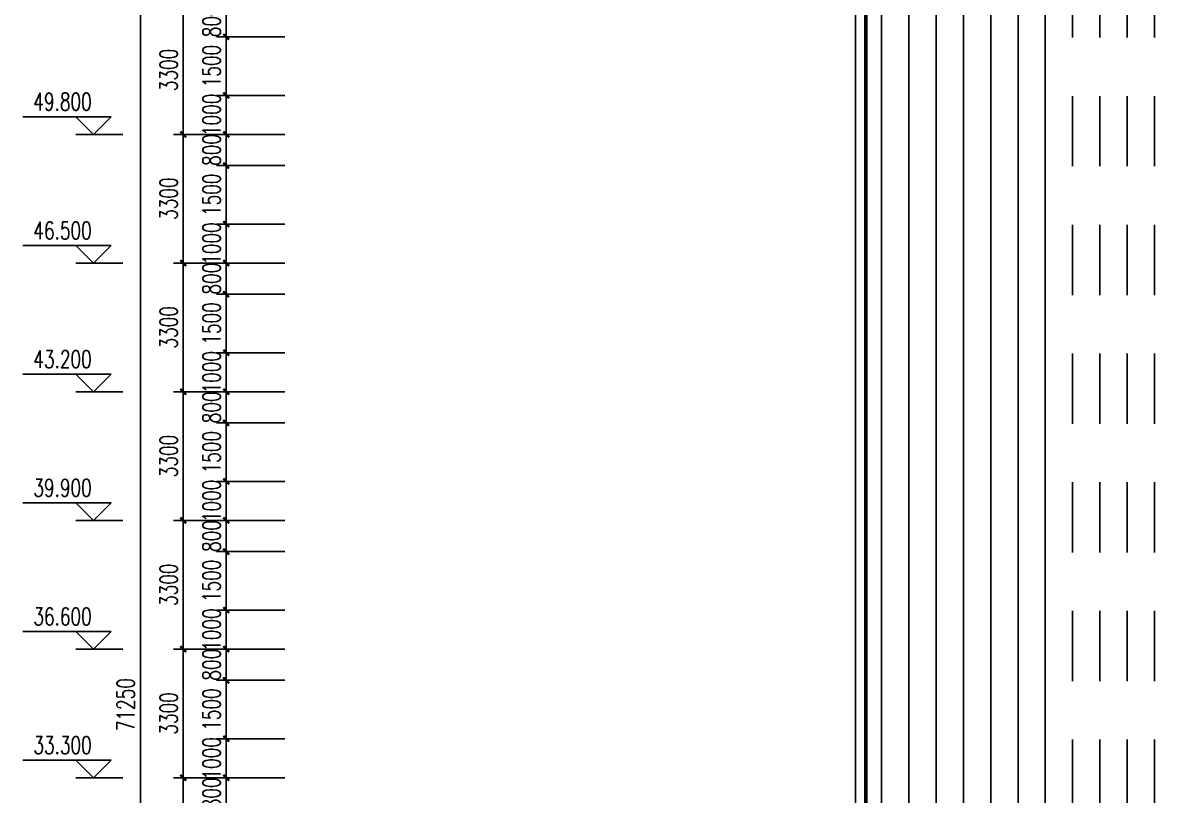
# Model space of a CAD drawing. Extents: x -71925 to 16924, y -5583 to 73800.
# Drawn here: x -71011 to -41627, y 32857 to 52657 of the extents above; entities that cross this region are included whole.
import ezdxf

# ---------------------------------------------------------------- set-up
doc = ezdxf.new("R2010")
doc.units = 0
doc.header["$LTSCALE"] = 1000
doc.header["$MEASUREMENT"] = 0
for name, color, linetype in [('3T_GLASS', 5, 'Continuous'), ('DIM_ELEV', 3, 'Continuous'), ('E_CURTWALL', 71, 'Continuous'), ('E_LINE', 7, 'Continuous'), ('PUB_DIM', 3, 'Continuous'), ('PUB_TEXT', 7, 'Continuous')]:
    doc.layers.add(name, color=color, linetype=linetype)
doc.layers.add('outline', color=10, linetype='Continuous', lineweight=50)
doc.styles.add('_TCH_DIM', font='SIMPLEX', dxfattribs={"bigfont": 'GBCBIG'})
doc.styles.add('_TCH_DIM_T3', font='SIMPLEX', dxfattribs={"width": 0.705882, "bigfont": 'GBCBIG'})
doc.dimstyles.new('_TCH_ARCH&&100', dxfattribs={"dimtxt": 297.5, "dimasz": 100, "dimexe": 250, "dimexo": 300, "dimgap": 126.25, "dimtad": 1, "dimdec": 0, "dimzin": 0, "dimdsep": 46, "dimtxsty": '_TCH_DIM_T3', "dimblk": 'ARCHTICK', "dimcen": 0.09, "dimclrt": 7, "dimazin": 2, "dimtfac": 1, "dimtdec": 0, "dimtix": 1, "dimtmove": 2, "dimatfit": 3, "dimfxl": 1, "dimtolj": 1, "dimtzin": 0, "dimarcsym": 0})

# ---------------------------------------------------------------- blocks, each defined once
blk = doc.blocks.new('_ArchTick')
at = {"color": 0, "linetype": 'ByBlock', "const_width": 0.4}
blk.add_lwpolyline([(-0.5, -0.5), (0.5, 0.5)], dxfattribs=at)
blk = doc.blocks.new('*D52')
at = {"layer": 'Defpoints', "color": 0, "transparency": 16777216}
for p in [(-65800, 33300), (-64000, 33300), (-64000, 32500)]:
    blk.add_point(p, dxfattribs=at)
at = {"layer": 'PUB_DIM', "color": 0, "lineweight": -2, "transparency": 16777216}
for p, q in [((-64300, 33300), (-66050, 33300)), ((-65800, 33300), (-65800, 33450)), ((-65800, 32500), (-65800, 33300)), ((-64300, 32500), (-66050, 32500)), ((-65800, 32500), (-65800, 32350))]:
    blk.add_line(p, q, dxfattribs=at)
at = {"layer": 'PUB_DIM', "color": 0, "lineweight": -2, "transparency": 16777216, "xscale": 150, "yscale": 150, "zscale": 150}
for p, rotation in [((-65800, 33300), 270), ((-65800, 32500), 90)]:
    blk.add_blockref('_ArchTick', p, dxfattribs=dict(at, rotation=rotation))
at = {"layer": 'PUB_DIM', "color": 7, "transparency": 16777216, "insert": (-66175, 32900), "char_height": 450, "attachment_point": 5, "rotation": 90, "style": '_TCH_DIM_T3'}
blk.add_mtext('\\A1;800', dxfattribs=at)
blk = doc.blocks.new('*D53')
at = {"layer": 'Defpoints', "color": 0, "transparency": 16777216}
for p in [(-65800, 34300), (-64000, 34300), (-64000, 33300)]:
    blk.add_point(p, dxfattribs=at)
at = {"layer": 'PUB_DIM', "color": 0, "lineweight": -2, "transparency": 16777216}
for p, q in [((-65800, 34300), (-65800, 34450)), ((-64300, 34300), (-66050, 34300)), ((-65800, 33300), (-65800, 34300)), ((-64300, 33300), (-66050, 33300)), ((-65800, 33300), (-65800, 33150))]:
    blk.add_line(p, q, dxfattribs=at)
at = {"layer": 'PUB_DIM', "color": 0, "lineweight": -2, "transparency": 16777216, "xscale": 150, "yscale": 150, "zscale": 150}
for p, rotation in [((-65800, 34300), 270), ((-65800, 33300), 90)]:
    blk.add_blockref('_ArchTick', p, dxfattribs=dict(at, rotation=rotation))
at = {"layer": 'PUB_DIM', "color": 7, "transparency": 16777216, "insert": (-66175, 33800), "char_height": 450, "attachment_point": 5, "rotation": 90, "style": '_TCH_DIM_T3'}
blk.add_mtext('\\A1;1000', dxfattribs=at)
blk = doc.blocks.new('*D54')
at = {"layer": 'Defpoints', "color": 0, "transparency": 16777216}
for p in [(-65800, 35800), (-64000, 35800), (-64000, 34300)]:
    blk.add_point(p, dxfattribs=at)
at = {"layer": 'PUB_DIM', "color": 0, "lineweight": -2, "transparency": 16777216}
for p, q in [((-64300, 35800), (-66050, 35800)), ((-65800, 34300), (-65800, 35800)), ((-64300, 34300), (-66050, 34300))]:
    blk.add_line(p, q, dxfattribs=at)
at = {"layer": 'PUB_DIM', "color": 0, "lineweight": -2, "transparency": 16777216, "xscale": 150, "yscale": 150, "zscale": 150}
for p, rotation in [((-65800, 35800), 90), ((-65800, 34300), 270)]:
    blk.add_blockref('_ArchTick', p, dxfattribs=dict(at, rotation=rotation))
at = {"layer": 'PUB_DIM', "color": 7, "transparency": 16777216, "insert": (-66175, 35050), "char_height": 450, "attachment_point": 5, "rotation": 90, "style": '_TCH_DIM_T3'}
blk.add_mtext('\\A1;1500', dxfattribs=at)
blk = doc.blocks.new('*D55')
at = {"layer": 'Defpoints', "color": 0, "transparency": 16777216}
for p in [(-65800, 36600), (-64000, 36600), (-64000, 35800)]:
    blk.add_point(p, dxfattribs=at)
at = {"layer": 'PUB_DIM', "color": 0, "lineweight": -2, "transparency": 16777216}
for p, q in [((-65800, 36600), (-65800, 36750)), ((-64300, 36600), (-66050, 36600)), ((-65800, 35800), (-65800, 36600)), ((-64300, 35800), (-66050, 35800)), ((-65800, 35800), (-65800, 35650))]:
    blk.add_line(p, q, dxfattribs=at)
at = {"layer": 'PUB_DIM', "color": 0, "lineweight": -2, "transparency": 16777216, "xscale": 150, "yscale": 150, "zscale": 150}
for p, rotation in [((-65800, 36600), 270), ((-65800, 35800), 90)]:
    blk.add_blockref('_ArchTick', p, dxfattribs=dict(at, rotation=rotation))
at = {"layer": 'PUB_DIM', "color": 7, "transparency": 16777216, "insert": (-66175, 36200), "char_height": 450, "attachment_point": 5, "rotation": 90, "style": '_TCH_DIM_T3'}
blk.add_mtext('\\A1;800', dxfattribs=at)
blk = doc.blocks.new('*D56')
at = {"layer": 'Defpoints', "color": 0, "transparency": 16777216}
for p in [(-65800, 37600), (-64000, 37600), (-64000, 36600)]:
    blk.add_point(p, dxfattribs=at)
at = {"layer": 'PUB_DIM', "color": 0, "lineweight": -2, "transparency": 16777216}
for p, q in [((-65800, 37600), (-65800, 37750)), ((-64300, 37600), (-66050, 37600)), ((-65800, 36600), (-65800, 37600)), ((-64300, 36600), (-66050, 36600)), ((-65800, 36600), (-65800, 36450))]:
    blk.add_line(p, q, dxfattribs=at)
at = {"layer": 'PUB_DIM', "color": 0, "lineweight": -2, "transparency": 16777216, "xscale": 150, "yscale": 150, "zscale": 150}
for p, rotation in [((-65800, 37600), 270), ((-65800, 36600), 90)]:
    blk.add_blockref('_ArchTick', p, dxfattribs=dict(at, rotation=rotation))
at = {"layer": 'PUB_DIM', "color": 7, "transparency": 16777216, "insert": (-66175, 37100), "char_height": 450, "attachment_point": 5, "rotation": 90, "style": '_TCH_DIM_T3'}
blk.add_mtext('\\A1;1000', dxfattribs=at)
blk = doc.blocks.new('*D57')
at = {"layer": 'Defpoints', "color": 0, "transparency": 16777216}
for p in [(-65800, 39100), (-64000, 39100), (-64000, 37600)]:
    blk.add_point(p, dxfattribs=at)
at = {"layer": 'PUB_DIM', "color": 0, "lineweight": -2, "transparency": 16777216}
for p, q in [((-64300, 39100), (-66050, 39100)), ((-65800, 37600), (-65800, 39100)), ((-64300, 37600), (-66050, 37600))]:
    blk.add_line(p, q, dxfattribs=at)
at = {"layer": 'PUB_DIM', "color": 0, "lineweight": -2, "transparency": 16777216, "xscale": 150, "yscale": 150, "zscale": 150}
for p, rotation in [((-65800, 39100), 90), ((-65800, 37600), 270)]:
    blk.add_blockref('_ArchTick', p, dxfattribs=dict(at, rotation=rotation))
at = {"layer": 'PUB_DIM', "color": 7, "transparency": 16777216, "insert": (-66175, 38350), "char_height": 450, "attachment_point": 5, "rotation": 90, "style": '_TCH_DIM_T3'}
blk.add_mtext('\\A1;1500', dxfattribs=at)
blk = doc.blocks.new('*D58')
at = {"layer": 'Defpoints', "color": 0, "transparency": 16777216}
for p in [(-65800, 39900), (-64000, 39900), (-64000, 39100)]:
    blk.add_point(p, dxfattribs=at)
at = {"layer": 'PUB_DIM', "color": 0, "lineweight": -2, "transparency": 16777216}
for p, q in [((-65800, 39900), (-65800, 40050)), ((-64300, 39900), (-66050, 39900)), ((-65800, 39100), (-65800, 39900)), ((-64300, 39100), (-66050, 39100)), ((-65800, 39100), (-65800, 38950))]:
    blk.add_line(p, q, dxfattribs=at)
at = {"layer": 'PUB_DIM', "color": 0, "lineweight": -2, "transparency": 16777216, "xscale": 150, "yscale": 150, "zscale": 150}
for p, rotation in [((-65800, 39900), 270), ((-65800, 39100), 90)]:
    blk.add_blockref('_ArchTick', p, dxfattribs=dict(at, rotation=rotation))
at = {"layer": 'PUB_DIM', "color": 7, "transparency": 16777216, "insert": (-66175, 39500), "char_height": 450, "attachment_point": 5, "rotation": 90, "style": '_TCH_DIM_T3'}
blk.add_mtext('\\A1;800', dxfattribs=at)
blk = doc.blocks.new('*D59')
at = {"layer": 'Defpoints', "color": 0, "transparency": 16777216}
for p in [(-65800, 40900), (-64000, 40900), (-64000, 39900)]:
    blk.add_point(p, dxfattribs=at)
at = {"layer": 'PUB_DIM', "color": 0, "lineweight": -2, "transparency": 16777216}
for p, q in [((-64300, 40900), (-66050, 40900)), ((-65800, 40900), (-65800, 41050)), ((-65800, 39900), (-65800, 40900)), ((-64300, 39900), (-66050, 39900)), ((-65800, 39900), (-65800, 39750))]:
    blk.add_line(p, q, dxfattribs=at)
at = {"layer": 'PUB_DIM', "color": 0, "lineweight": -2, "transparency": 16777216, "xscale": 150, "yscale": 150, "zscale": 150}
for p, rotation in [((-65800, 40900), 270), ((-65800, 39900), 90)]:
    blk.add_blockref('_ArchTick', p, dxfattribs=dict(at, rotation=rotation))
at = {"layer": 'PUB_DIM', "color": 7, "transparency": 16777216, "insert": (-66175, 40400), "char_height": 450, "attachment_point": 5, "rotation": 90, "style": '_TCH_DIM_T3'}
blk.add_mtext('\\A1;1000', dxfattribs=at)
blk = doc.blocks.new('*D60')
at = {"layer": 'Defpoints', "color": 0, "transparency": 16777216}
for p in [(-65800, 42400), (-64000, 42400), (-64000, 40900)]:
    blk.add_point(p, dxfattribs=at)
at = {"layer": 'PUB_DIM', "color": 0, "lineweight": -2, "transparency": 16777216}
for p, q in [((-64300, 42400), (-66050, 42400)), ((-65800, 40900), (-65800, 42400)), ((-64300, 40900), (-66050, 40900))]:
    blk.add_line(p, q, dxfattribs=at)
at = {"layer": 'PUB_DIM', "color": 0, "lineweight": -2, "transparency": 16777216, "xscale": 150, "yscale": 150, "zscale": 150}
for p, rotation in [((-65800, 42400), 90), ((-65800, 40900), 270)]:
    blk.add_blockref('_ArchTick', p, dxfattribs=dict(at, rotation=rotation))
at = {"layer": 'PUB_DIM', "color": 7, "transparency": 16777216, "insert": (-66175, 41650), "char_height": 450, "attachment_point": 5, "rotation": 90, "style": '_TCH_DIM_T3'}
blk.add_mtext('\\A1;1500', dxfattribs=at)
blk = doc.blocks.new('*D61')
at = {"layer": 'Defpoints', "color": 0, "transparency": 16777216}
for p in [(-65800, 43200), (-64000, 43200), (-64000, 42400)]:
    blk.add_point(p, dxfattribs=at)
at = {"layer": 'PUB_DIM', "color": 0, "lineweight": -2, "transparency": 16777216}
for p, q in [((-64300, 43200), (-66050, 43200)), ((-65800, 43200), (-65800, 43350)), ((-65800, 42400), (-65800, 43200)), ((-64300, 42400), (-66050, 42400)), ((-65800, 42400), (-65800, 42250))]:
    blk.add_line(p, q, dxfattribs=at)
at = {"layer": 'PUB_DIM', "color": 0, "lineweight": -2, "transparency": 16777216, "xscale": 150, "yscale": 150, "zscale": 150}
for p, rotation in [((-65800, 43200), 270), ((-65800, 42400), 90)]:
    blk.add_blockref('_ArchTick', p, dxfattribs=dict(at, rotation=rotation))
at = {"layer": 'PUB_DIM', "color": 7, "transparency": 16777216, "insert": (-66175, 42800), "char_height": 450, "attachment_point": 5, "rotation": 90, "style": '_TCH_DIM_T3'}
blk.add_mtext('\\A1;800', dxfattribs=at)
blk = doc.blocks.new('*D62')
at = {"layer": 'Defpoints', "color": 0, "transparency": 16777216}
for p in [(-65800, 44200), (-64000, 44200), (-64000, 43200)]:
    blk.add_point(p, dxfattribs=at)
at = {"layer": 'PUB_DIM', "color": 0, "lineweight": -2, "transparency": 16777216}
for p, q in [((-64300, 44200), (-66050, 44200)), ((-65800, 44200), (-65800, 44350)), ((-65800, 43200), (-65800, 44200)), ((-64300, 43200), (-66050, 43200)), ((-65800, 43200), (-65800, 43050))]:
    blk.add_line(p, q, dxfattribs=at)
at = {"layer": 'PUB_DIM', "color": 0, "lineweight": -2, "transparency": 16777216, "xscale": 150, "yscale": 150, "zscale": 150}
for p, rotation in [((-65800, 44200), 270), ((-65800, 43200), 90)]:
    blk.add_blockref('_ArchTick', p, dxfattribs=dict(at, rotation=rotation))
at = {"layer": 'PUB_DIM', "color": 7, "transparency": 16777216, "insert": (-66175, 43700), "char_height": 450, "attachment_point": 5, "rotation": 90, "style": '_TCH_DIM_T3'}
blk.add_mtext('\\A1;1000', dxfattribs=at)
blk = doc.blocks.new('*D63')
at = {"layer": 'Defpoints', "color": 0, "transparency": 16777216}
for p in [(-65800, 45700), (-64000, 45700), (-64000, 44200)]:
    blk.add_point(p, dxfattribs=at)
at = {"layer": 'PUB_DIM', "color": 0, "lineweight": -2, "transparency": 16777216}
for p, q in [((-64300, 45700), (-66050, 45700)), ((-65800, 44200), (-65800, 45700)), ((-64300, 44200), (-66050, 44200))]:
    blk.add_line(p, q, dxfattribs=at)
at = {"layer": 'PUB_DIM', "color": 0, "lineweight": -2, "transparency": 16777216, "xscale": 150, "yscale": 150, "zscale": 150}
for p, rotation in [((-65800, 45700), 90), ((-65800, 44200), 270)]:
    blk.add_blockref('_ArchTick', p, dxfattribs=dict(at, rotation=rotation))
at = {"layer": 'PUB_DIM', "color": 7, "transparency": 16777216, "insert": (-66175, 44950), "char_height": 450, "attachment_point": 5, "rotation": 90, "style": '_TCH_DIM_T3'}
blk.add_mtext('\\A1;1500', dxfattribs=at)
blk = doc.blocks.new('*D64')
at = {"layer": 'Defpoints', "color": 0, "transparency": 16777216}
for p in [(-65800, 46500), (-64000, 46500), (-64000, 45700)]:
    blk.add_point(p, dxfattribs=at)
at = {"layer": 'PUB_DIM', "color": 0, "lineweight": -2, "transparency": 16777216}
for p, q in [((-64300, 46500), (-66050, 46500)), ((-65800, 46500), (-65800, 46650)), ((-65800, 45700), (-65800, 46500)), ((-64300, 45700), (-66050, 45700)), ((-65800, 45700), (-65800, 45550))]:
    blk.add_line(p, q, dxfattribs=at)
at = {"layer": 'PUB_DIM', "color": 0, "lineweight": -2, "transparency": 16777216, "xscale": 150, "yscale": 150, "zscale": 150}
for p, rotation in [((-65800, 46500), 270), ((-65800, 45700), 90)]:
    blk.add_blockref('_ArchTick', p, dxfattribs=dict(at, rotation=rotation))
at = {"layer": 'PUB_DIM', "color": 7, "transparency": 16777216, "insert": (-66175, 46100), "char_height": 450, "attachment_point": 5, "rotation": 90, "style": '_TCH_DIM_T3'}
blk.add_mtext('\\A1;800', dxfattribs=at)
blk = doc.blocks.new('*D65')
at = {"layer": 'Defpoints', "color": 0, "transparency": 16777216}
for p in [(-65800, 47500), (-64000, 47500), (-64000, 46500)]:
    blk.add_point(p, dxfattribs=at)
at = {"layer": 'PUB_DIM', "color": 0, "lineweight": -2, "transparency": 16777216}
for p, q in [((-65800, 47500), (-65800, 47650)), ((-64300, 47500), (-66050, 47500)), ((-65800, 46500), (-65800, 47500)), ((-64300, 46500), (-66050, 46500)), ((-65800, 46500), (-65800, 46350))]:
    blk.add_line(p, q, dxfattribs=at)
at = {"layer": 'PUB_DIM', "color": 0, "lineweight": -2, "transparency": 16777216, "xscale": 150, "yscale": 150, "zscale": 150}
for p, rotation in [((-65800, 47500), 270), ((-65800, 46500), 90)]:
    blk.add_blockref('_ArchTick', p, dxfattribs=dict(at, rotation=rotation))
at = {"layer": 'PUB_DIM', "color": 7, "transparency": 16777216, "insert": (-66175, 47000), "char_height": 450, "attachment_point": 5, "rotation": 90, "style": '_TCH_DIM_T3'}
blk.add_mtext('\\A1;1000', dxfattribs=at)
blk = doc.blocks.new('*D66')
at = {"layer": 'Defpoints', "color": 0, "transparency": 16777216}
for p in [(-65800, 49000), (-64000, 49000), (-64000, 47500)]:
    blk.add_point(p, dxfattribs=at)
at = {"layer": 'PUB_DIM', "color": 0, "lineweight": -2, "transparency": 16777216}
for p, q in [((-64300, 49000), (-66050, 49000)), ((-65800, 47500), (-65800, 49000)), ((-64300, 47500), (-66050, 47500))]:
    blk.add_line(p, q, dxfattribs=at)
at = {"layer": 'PUB_DIM', "color": 0, "lineweight": -2, "transparency": 16777216, "xscale": 150, "yscale": 150, "zscale": 150}
for p, rotation in [((-65800, 49000), 90), ((-65800, 47500), 270)]:
    blk.add_blockref('_ArchTick', p, dxfattribs=dict(at, rotation=rotation))
at = {"layer": 'PUB_DIM', "color": 7, "transparency": 16777216, "insert": (-66175, 48250), "char_height": 450, "attachment_point": 5, "rotation": 90, "style": '_TCH_DIM_T3'}
blk.add_mtext('\\A1;1500', dxfattribs=at)
blk = doc.blocks.new('*D67')
at = {"layer": 'Defpoints', "color": 0, "transparency": 16777216}
for p in [(-65800, 49800), (-64000, 49800), (-64000, 49000)]:
    blk.add_point(p, dxfattribs=at)
at = {"layer": 'PUB_DIM', "color": 0, "lineweight": -2, "transparency": 16777216}
for p, q in [((-64300, 49800), (-66050, 49800)), ((-65800, 49800), (-65800, 49950)), ((-65800, 49000), (-65800, 49800)), ((-64300, 49000), (-66050, 49000)), ((-65800, 49000), (-65800, 48850))]:
    blk.add_line(p, q, dxfattribs=at)
at = {"layer": 'PUB_DIM', "color": 0, "lineweight": -2, "transparency": 16777216, "xscale": 150, "yscale": 150, "zscale": 150}
for p, rotation in [((-65800, 49800), 270), ((-65800, 49000), 90)]:
    blk.add_blockref('_ArchTick', p, dxfattribs=dict(at, rotation=rotation))
at = {"layer": 'PUB_DIM', "color": 7, "transparency": 16777216, "insert": (-66175, 49400), "char_height": 450, "attachment_point": 5, "rotation": 90, "style": '_TCH_DIM_T3'}
blk.add_mtext('\\A1;800', dxfattribs=at)
blk = doc.blocks.new('*D68')
at = {"layer": 'Defpoints', "color": 0, "transparency": 16777216}
for p in [(-65800, 50800), (-64000, 50800), (-64000, 49800)]:
    blk.add_point(p, dxfattribs=at)
at = {"layer": 'PUB_DIM', "color": 0, "lineweight": -2, "transparency": 16777216}
for p, q in [((-65800, 50800), (-65800, 50950)), ((-64300, 50800), (-66050, 50800)), ((-65800, 49800), (-65800, 50800)), ((-64300, 49800), (-66050, 49800)), ((-65800, 49800), (-65800, 49650))]:
    blk.add_line(p, q, dxfattribs=at)
at = {"layer": 'PUB_DIM', "color": 0, "lineweight": -2, "transparency": 16777216, "xscale": 150, "yscale": 150, "zscale": 150}
for p, rotation in [((-65800, 50800), 270), ((-65800, 49800), 90)]:
    blk.add_blockref('_ArchTick', p, dxfattribs=dict(at, rotation=rotation))
at = {"layer": 'PUB_DIM', "color": 7, "transparency": 16777216, "insert": (-66175, 50300), "char_height": 450, "attachment_point": 5, "rotation": 90, "style": '_TCH_DIM_T3'}
blk.add_mtext('\\A1;1000', dxfattribs=at)
blk = doc.blocks.new('*D69')
at = {"layer": 'Defpoints', "color": 0, "transparency": 16777216}
for p in [(-65800, 52300), (-64000, 52300), (-64000, 50800)]:
    blk.add_point(p, dxfattribs=at)
at = {"layer": 'PUB_DIM', "color": 0, "lineweight": -2, "transparency": 16777216}
for p, q in [((-64300, 52300), (-66050, 52300)), ((-65800, 50800), (-65800, 52300)), ((-64300, 50800), (-66050, 50800))]:
    blk.add_line(p, q, dxfattribs=at)
at = {"layer": 'PUB_DIM', "color": 0, "lineweight": -2, "transparency": 16777216, "xscale": 150, "yscale": 150, "zscale": 150}
for p, rotation in [((-65800, 52300), 90), ((-65800, 50800), 270)]:
    blk.add_blockref('_ArchTick', p, dxfattribs=dict(at, rotation=rotation))
at = {"layer": 'PUB_DIM', "color": 7, "transparency": 16777216, "insert": (-66175, 51550), "char_height": 450, "attachment_point": 5, "rotation": 90, "style": '_TCH_DIM_T3'}
blk.add_mtext('\\A1;1500', dxfattribs=at)
blk = doc.blocks.new('*D70')
at = {"layer": 'Defpoints', "color": 0, "transparency": 16777216}
for p in [(-65800, 53100), (-64000, 53100), (-64000, 52300)]:
    blk.add_point(p, dxfattribs=at)
at = {"layer": 'PUB_DIM', "color": 0, "lineweight": -2, "transparency": 16777216}
for p, q in [((-65800, 53100), (-65800, 53250)), ((-64300, 53100), (-66050, 53100)), ((-65800, 52300), (-65800, 53100)), ((-64300, 52300), (-66050, 52300)), ((-65800, 52300), (-65800, 52150))]:
    blk.add_line(p, q, dxfattribs=at)
at = {"layer": 'PUB_DIM', "color": 0, "lineweight": -2, "transparency": 16777216, "xscale": 150, "yscale": 150, "zscale": 150}
for p, rotation in [((-65800, 53100), 270), ((-65800, 52300), 90)]:
    blk.add_blockref('_ArchTick', p, dxfattribs=dict(at, rotation=rotation))
at = {"layer": 'PUB_DIM', "color": 7, "transparency": 16777216, "insert": (-66175, 52700), "char_height": 450, "attachment_point": 5, "rotation": 90, "style": '_TCH_DIM_T3'}
blk.add_mtext('\\A1;800', dxfattribs=at)
blk = doc.blocks.new('*D87')
at = {"layer": 'Defpoints', "color": 0, "transparency": 16777216}
for p in [(-66900, 53100), (-64400, 53100), (-64400, 49800)]:
    blk.add_point(p, dxfattribs=at)
at = {"layer": 'PUB_DIM', "color": 0, "lineweight": -2, "transparency": 16777216}
for p, q in [((-64700, 53100), (-67150, 53100)), ((-66900, 49800), (-66900, 53100)), ((-64700, 49800), (-67150, 49800))]:
    blk.add_line(p, q, dxfattribs=at)
at = {"layer": 'PUB_DIM', "color": 0, "lineweight": -2, "transparency": 16777216, "xscale": 150, "yscale": 150, "zscale": 150}
for p, rotation in [((-66900, 53100), 90), ((-66900, 49800), 270)]:
    blk.add_blockref('_ArchTick', p, dxfattribs=dict(at, rotation=rotation))
at = {"layer": 'PUB_DIM', "color": 7, "transparency": 16777216, "insert": (-67275, 51450), "char_height": 450, "attachment_point": 5, "rotation": 90, "style": '_TCH_DIM_T3'}
blk.add_mtext('\\A1;3300', dxfattribs=at)
blk = doc.blocks.new('*D88')
at = {"layer": 'Defpoints', "color": 0, "transparency": 16777216}
for p in [(-66900, 49800), (-64400, 49800), (-64400, 46500)]:
    blk.add_point(p, dxfattribs=at)
at = {"layer": 'PUB_DIM', "color": 0, "lineweight": -2, "transparency": 16777216}
for p, q in [((-64700, 49800), (-67150, 49800)), ((-66900, 46500), (-66900, 49800)), ((-64700, 46500), (-67150, 46500))]:
    blk.add_line(p, q, dxfattribs=at)
at = {"layer": 'PUB_DIM', "color": 0, "lineweight": -2, "transparency": 16777216, "xscale": 150, "yscale": 150, "zscale": 150}
for p, rotation in [((-66900, 49800), 90), ((-66900, 46500), 270)]:
    blk.add_blockref('_ArchTick', p, dxfattribs=dict(at, rotation=rotation))
at = {"layer": 'PUB_DIM', "color": 7, "transparency": 16777216, "insert": (-67275, 48150), "char_height": 450, "attachment_point": 5, "rotation": 90, "style": '_TCH_DIM_T3'}
blk.add_mtext('\\A1;3300', dxfattribs=at)
blk = doc.blocks.new('*D89')
at = {"layer": 'Defpoints', "color": 0, "transparency": 16777216}
for p in [(-66900, 46500), (-64400, 46500), (-64400, 43200)]:
    blk.add_point(p, dxfattribs=at)
at = {"layer": 'PUB_DIM', "color": 0, "lineweight": -2, "transparency": 16777216}
for p, q in [((-64700, 46500), (-67150, 46500)), ((-66900, 43200), (-66900, 46500)), ((-64700, 43200), (-67150, 43200))]:
    blk.add_line(p, q, dxfattribs=at)
at = {"layer": 'PUB_DIM', "color": 0, "lineweight": -2, "transparency": 16777216, "xscale": 150, "yscale": 150, "zscale": 150}
for p, rotation in [((-66900, 46500), 90), ((-66900, 43200), 270)]:
    blk.add_blockref('_ArchTick', p, dxfattribs=dict(at, rotation=rotation))
at = {"layer": 'PUB_DIM', "color": 7, "transparency": 16777216, "insert": (-67275, 44850), "char_height": 450, "attachment_point": 5, "rotation": 90, "style": '_TCH_DIM_T3'}
blk.add_mtext('\\A1;3300', dxfattribs=at)
blk = doc.blocks.new('*D90')
at = {"layer": 'Defpoints', "color": 0, "transparency": 16777216}
for p in [(-66900, 43200), (-64400, 43200), (-64400, 39900)]:
    blk.add_point(p, dxfattribs=at)
at = {"layer": 'PUB_DIM', "color": 0, "lineweight": -2, "transparency": 16777216}
for p, q in [((-64700, 43200), (-67150, 43200)), ((-66900, 39900), (-66900, 43200)), ((-64700, 39900), (-67150, 39900))]:
    blk.add_line(p, q, dxfattribs=at)
at = {"layer": 'PUB_DIM', "color": 0, "lineweight": -2, "transparency": 16777216, "xscale": 150, "yscale": 150, "zscale": 150}
for p, rotation in [((-66900, 43200), 90), ((-66900, 39900), 270)]:
    blk.add_blockref('_ArchTick', p, dxfattribs=dict(at, rotation=rotation))
at = {"layer": 'PUB_DIM', "color": 7, "transparency": 16777216, "insert": (-67275, 41550), "char_height": 450, "attachment_point": 5, "rotation": 90, "style": '_TCH_DIM_T3'}
blk.add_mtext('\\A1;3300', dxfattribs=at)
blk = doc.blocks.new('*D91')
at = {"layer": 'Defpoints', "color": 0, "transparency": 16777216}
for p in [(-66900, 39900), (-64400, 39900), (-64400, 36600)]:
    blk.add_point(p, dxfattribs=at)
at = {"layer": 'PUB_DIM', "color": 0, "lineweight": -2, "transparency": 16777216}
for p, q in [((-64700, 39900), (-67150, 39900)), ((-66900, 36600), (-66900, 39900)), ((-64700, 36600), (-67150, 36600))]:
    blk.add_line(p, q, dxfattribs=at)
at = {"layer": 'PUB_DIM', "color": 0, "lineweight": -2, "transparency": 16777216, "xscale": 150, "yscale": 150, "zscale": 150}
for p, rotation in [((-66900, 39900), 90), ((-66900, 36600), 270)]:
    blk.add_blockref('_ArchTick', p, dxfattribs=dict(at, rotation=rotation))
at = {"layer": 'PUB_DIM', "color": 7, "transparency": 16777216, "insert": (-67275, 38250), "char_height": 450, "attachment_point": 5, "rotation": 90, "style": '_TCH_DIM_T3'}
blk.add_mtext('\\A1;3300', dxfattribs=at)
blk = doc.blocks.new('*D92')
at = {"layer": 'Defpoints', "color": 0, "transparency": 16777216}
for p in [(-66900, 36600), (-64400, 36600), (-64400, 33300)]:
    blk.add_point(p, dxfattribs=at)
at = {"layer": 'PUB_DIM', "color": 0, "lineweight": -2, "transparency": 16777216}
for p, q in [((-64700, 36600), (-67150, 36600)), ((-66900, 33300), (-66900, 36600)), ((-64700, 33300), (-67150, 33300))]:
    blk.add_line(p, q, dxfattribs=at)
at = {"layer": 'PUB_DIM', "color": 0, "lineweight": -2, "transparency": 16777216, "xscale": 150, "yscale": 150, "zscale": 150}
for p, rotation in [((-66900, 36600), 90), ((-66900, 33300), 270)]:
    blk.add_blockref('_ArchTick', p, dxfattribs=dict(at, rotation=rotation))
at = {"layer": 'PUB_DIM', "color": 7, "transparency": 16777216, "insert": (-67275, 34950), "char_height": 450, "attachment_point": 5, "rotation": 90, "style": '_TCH_DIM_T3'}
blk.add_mtext('\\A1;3300', dxfattribs=at)
blk = doc.blocks.new('*D93')
at = {"layer": 'Defpoints', "color": 0, "transparency": 16777216}
for p in [(-66900, 33300), (-64400, 33300), (-64400, 30000)]:
    blk.add_point(p, dxfattribs=at)
at = {"layer": 'PUB_DIM', "color": 0, "lineweight": -2, "transparency": 16777216}
for p, q in [((-64700, 33300), (-67150, 33300)), ((-66900, 30000), (-66900, 33300)), ((-64700, 30000), (-67150, 30000))]:
    blk.add_line(p, q, dxfattribs=at)
at = {"layer": 'PUB_DIM', "color": 0, "lineweight": -2, "transparency": 16777216, "xscale": 150, "yscale": 150, "zscale": 150}
for p, rotation in [((-66900, 33300), 90), ((-66900, 30000), 270)]:
    blk.add_blockref('_ArchTick', p, dxfattribs=dict(at, rotation=rotation))
at = {"layer": 'PUB_DIM', "color": 7, "transparency": 16777216, "insert": (-67275, 31650), "char_height": 450, "attachment_point": 5, "rotation": 90, "style": '_TCH_DIM_T3'}
blk.add_mtext('\\A1;3300', dxfattribs=at)
blk = doc.blocks.new('*D103')
at = {"layer": 'Defpoints', "color": 0, "transparency": 16777216}
for p in [(-68000, 70800), (-64800, 70800), (-64800, -450)]:
    blk.add_point(p, dxfattribs=at)
at = {"layer": 'PUB_DIM', "color": 0, "lineweight": -2, "transparency": 16777216}
for p, q in [((-65100, 70800), (-68250, 70800)), ((-68000, -450), (-68000, 70800)), ((-65100, -450), (-68250, -450))]:
    blk.add_line(p, q, dxfattribs=at)
at = {"layer": 'PUB_DIM', "color": 0, "lineweight": -2, "transparency": 16777216, "xscale": 150, "yscale": 150, "zscale": 150}
for p, rotation in [((-68000, 70800), 90), ((-68000, -450), 270)]:
    blk.add_blockref('_ArchTick', p, dxfattribs=dict(at, rotation=rotation))
at = {"layer": 'PUB_DIM', "color": 7, "transparency": 16777216, "insert": (-68375, 35175), "char_height": 450, "attachment_point": 5, "rotation": 90, "style": '_TCH_DIM_T3'}
blk.add_mtext('\\A1;71250', dxfattribs=at)

msp = doc.modelspace()

# ---------------------------------------------------------------- hatches: boundary and pattern name
at = {"layer": '3T_GLASS'}
h = msp.add_hatch(dxfattribs=at)
h.set_pattern_fill('饰面砖', color=256, scale=350)
h.set_pattern_definition([(90, (0, 0), (-700, 4e-14), [])])
h.paths.add_polyline_path([(-40985.1, 67800), (-49400, 67800), (-49400, 15000), (-44750, 15000), (-44750, 15980), (-41750, 15980), (-41750, 15000), (-40985.1, 15000)])
h.paths.add_polyline_path([(-44750, 52280), (-41750, 52280), (-41750, 50780), (-44750, 50780)], flags=16)
h.paths.add_polyline_path([(-44750, 54080), (-44750, 55580), (-41750, 55580), (-41750, 54080)], flags=16)
h.paths.add_polyline_path([(-44625, 52155), (-41875, 52155), (-41875, 50905), (-44625, 50905)], flags=0)
h.paths.add_polyline_path([(-44625, 54205), (-44625, 55455), (-41875, 55455), (-41875, 54205)], flags=0)
h.paths.add_polyline_path([(-44750, 48980), (-41750, 48980), (-41750, 47480), (-44750, 47480)], flags=16)
h.paths.add_polyline_path([(-44625, 48855), (-41875, 48855), (-41875, 47605), (-44625, 47605)], flags=0)
h.paths.add_polyline_path([(-44750, 57380), (-44750, 58880), (-41750, 58880), (-41750, 57380)], flags=16)
h.paths.add_polyline_path([(-44625, 57505), (-44625, 58755), (-41875, 58755), (-41875, 57505)], flags=0)
h.paths.add_polyline_path([(-44750, 45680), (-41750, 45680), (-41750, 44180), (-44750, 44180)], flags=16)
h.paths.add_polyline_path([(-44625, 45555), (-41875, 45555), (-41875, 44305), (-44625, 44305)], flags=0)
h.paths.add_polyline_path([(-44750, 60680), (-44750, 62180), (-41750, 62180), (-41750, 60680)], flags=16)
h.paths.add_polyline_path([(-44625, 60805), (-44625, 62055), (-41875, 62055), (-41875, 60805)], flags=0)
h.paths.add_polyline_path([(-44750, 42380), (-41750, 42380), (-41750, 40880), (-44750, 40880)], flags=16)
h.paths.add_polyline_path([(-44625, 42255), (-41875, 42255), (-41875, 41005), (-44625, 41005)], flags=0)
h.paths.add_polyline_path([(-44750, 63980), (-44750, 65480), (-41750, 65480), (-41750, 63980)], flags=16)
h.paths.add_polyline_path([(-44625, 64105), (-44625, 65355), (-41875, 65355), (-41875, 64105)], flags=0)
h.paths.add_polyline_path([(-44750, 39080), (-41750, 39080), (-41750, 37580), (-44750, 37580)], flags=16)
h.paths.add_polyline_path([(-44625, 38955), (-41875, 38955), (-41875, 37705), (-44625, 37705)], flags=0)
h.paths.add_polyline_path([(-44750, 35780), (-41750, 35780), (-41750, 34280), (-44750, 34280)], flags=16)
h.paths.add_polyline_path([(-44625, 35655), (-41875, 35655), (-41875, 34405), (-44625, 34405)], flags=0)
h.paths.add_polyline_path([(-44750, 32480), (-41750, 32480), (-41750, 30980), (-44750, 30980)], flags=16)
h.paths.add_polyline_path([(-44625, 32355), (-41875, 32355), (-41875, 31105), (-44625, 31105)], flags=0)
h.paths.add_polyline_path([(-44750, 29180), (-41750, 29180), (-41750, 27680), (-44750, 27680)], flags=16)
h.paths.add_polyline_path([(-44625, 29055), (-41875, 29055), (-41875, 27805), (-44625, 27805)], flags=0)
h.paths.add_polyline_path([(-44750, 25880), (-41750, 25880), (-41750, 24380), (-44750, 24380)], flags=16)
h.paths.add_polyline_path([(-44625, 25755), (-41875, 25755), (-41875, 24505), (-44625, 24505)], flags=0)
h.paths.add_polyline_path([(-44750, 22580), (-41750, 22580), (-41750, 21080), (-44750, 21080)], flags=16)
h.paths.add_polyline_path([(-44625, 22455), (-41875, 22455), (-41875, 21205), (-44625, 21205)], flags=0)
h.paths.add_polyline_path([(-44750, 19280), (-41750, 19280), (-41750, 17780), (-44750, 17780)], flags=16)
h.paths.add_polyline_path([(-44625, 19155), (-41875, 19155), (-41875, 17905), (-44625, 17905)], flags=0)

# ---------------------------------------------------------------- linework, layer by layer
msp.add_lwpolyline([(-49400, 15000), (-40985.1, 15000), (-40985.1, 67800), (-49400, 67800)], close=True)
at = {"layer": 'DIM_ELEV'}
for p, q in [((-68752, 50253), (-71011.1, 50253)), ((-69205, 49800), (-69658.1, 50253)), ((-69205, 49800), (-68752, 50253)), ((-68450, 49800), (-69658.1, 49800)), ((-68752, 46953), (-71011.1, 46953)), ((-69205, 46500), (-69658.1, 46953)), ((-69205, 46500), (-68752, 46953)), ((-68450, 46500), (-69658.1, 46500)), ((-68752, 43653), (-71011.1, 43653)), ((-69205, 43200), (-69658.1, 43653)), ((-69205, 43200), (-68752, 43653)), ((-68450, 43200), (-69658.1, 43200)), ((-68752, 40353), (-71011.1, 40353)), ((-69205, 39900), (-69658.1, 40353)), ((-69205, 39900), (-68752, 40353)), ((-68450, 39900), (-69658.1, 39900)), ((-68752, 37053), (-71011.1, 37053)), ((-69205, 36600), (-69658.1, 37053)), ((-69205, 36600), (-68752, 37053)), ((-68450, 36600), (-69658.1, 36600)), ((-68752, 33753), (-71011.1, 33753)), ((-69205, 33300), (-69658.1, 33753)), ((-69205, 33300), (-68752, 33753)), ((-68450, 33300), (-69658.1, 33300))]:
    msp.add_line(p, q, dxfattribs=at)
at = {"layer": 'E_CURTWALL'}
msp.add_lwpolyline([(-49400, 66450), (-49670, 66450), (-49670, 63075), (-49670, 15000)], dxfattribs=at)
at = {"layer": 'E_LINE'}
msp.add_line((-49400, 63150), (-49400, 15000), dxfattribs=at)
at = {"layer": 'outline'}
msp.add_line((-49400, 15000), (-49400, 67800), dxfattribs=at)

# ---------------------------------------------------------------- texts
at = {"layer": 'PUB_TEXT', "style": '_TCH_DIM', "width": 0.705882}
for s, p in [('49.800', (-70742.3, 50411.6)), ('46.500', (-70742.3, 47111.6)), ('43.200', (-70742.3, 43811.6)), ('39.900', (-70742.3, 40511.6)), ('36.600', (-70742.3, 37211.6)), ('33.300', (-70742.3, 33911.6))]:
    msp.add_text(s, height=449.24, dxfattribs=at).set_placement(p)

# ---------------------------------------------------------------- dimensions: what is measured, and where the dimension line sits
at = {"layer": 'PUB_DIM'}
for p1, p2, distance, picture, middle in [((-64800, -450), (-64800, 70800), 3200, '*D103', (-68375, 35175)), ((-64400, 49800), (-64400, 53100), 2500, '*D87', (-67275, 51450)), ((-64000, 52300), (-64000, 53100), 1800, '*D70', (-66175, 52700)), ((-64000, 50800), (-64000, 52300), 1800, '*D69', (-66175, 51550)), ((-64000, 49800), (-64000, 50800), 1800, '*D68', (-66175, 50300)), ((-64400, 46500), (-64400, 49800), 2500, '*D88', (-67275, 48150)), ((-64000, 49000), (-64000, 49800), 1800, '*D67', (-66175, 49400)), ((-64000, 47500), (-64000, 49000), 1800, '*D66', (-66175, 48250)), ((-64000, 46500), (-64000, 47500), 1800, '*D65', (-66175, 47000)), ((-64400, 43200), (-64400, 46500), 2500, '*D89', (-67275, 44850)), ((-64000, 45700), (-64000, 46500), 1800, '*D64', (-66175, 46100)), ((-64000, 44200), (-64000, 45700), 1800, '*D63', (-66175, 44950)), ((-64000, 43200), (-64000, 44200), 1800, '*D62', (-66175, 43700)), ((-64400, 39900), (-64400, 43200), 2500, '*D90', (-67275, 41550)), ((-64000, 42400), (-64000, 43200), 1800, '*D61', (-66175, 42800)), ((-64000, 40900), (-64000, 42400), 1800, '*D60', (-66175, 41650)), ((-64000, 39900), (-64000, 40900), 1800, '*D59', (-66175, 40400)), ((-64400, 36600), (-64400, 39900), 2500, '*D91', (-67275, 38250)), ((-64000, 39100), (-64000, 39900), 1800, '*D58', (-66175, 39500)), ((-64000, 37600), (-64000, 39100), 1800, '*D57', (-66175, 38350)), ((-64000, 36600), (-64000, 37600), 1800, '*D56', (-66175, 37100)), ((-64000, 35800), (-64000, 36600), 1800, '*D55', (-66175, 36200)), ((-64400, 33300), (-64400, 36600), 2500, '*D92', (-67275, 34950)), ((-64000, 34300), (-64000, 35800), 1800, '*D54', (-66175, 35050)), ((-64000, 33300), (-64000, 34300), 1800, '*D53', (-66175, 33800)), ((-64400, 30000), (-64400, 33300), 2500, '*D93', (-67275, 31650)), ((-64000, 32500), (-64000, 33300), 1800, '*D52', (-66175, 32900))]:
    dim = msp.add_aligned_dim(p1=p1, p2=p2, distance=distance, dimstyle='_TCH_ARCH&&100', override={"dimtxt": 450, "dimasz": 150, "dimgap": 150}, dxfattribs=at)
    dim.commit()
    dim.dimension.update_dxf_attribs({"geometry": picture, "text_midpoint": middle})

doc.saveas('drawing.dxf')
